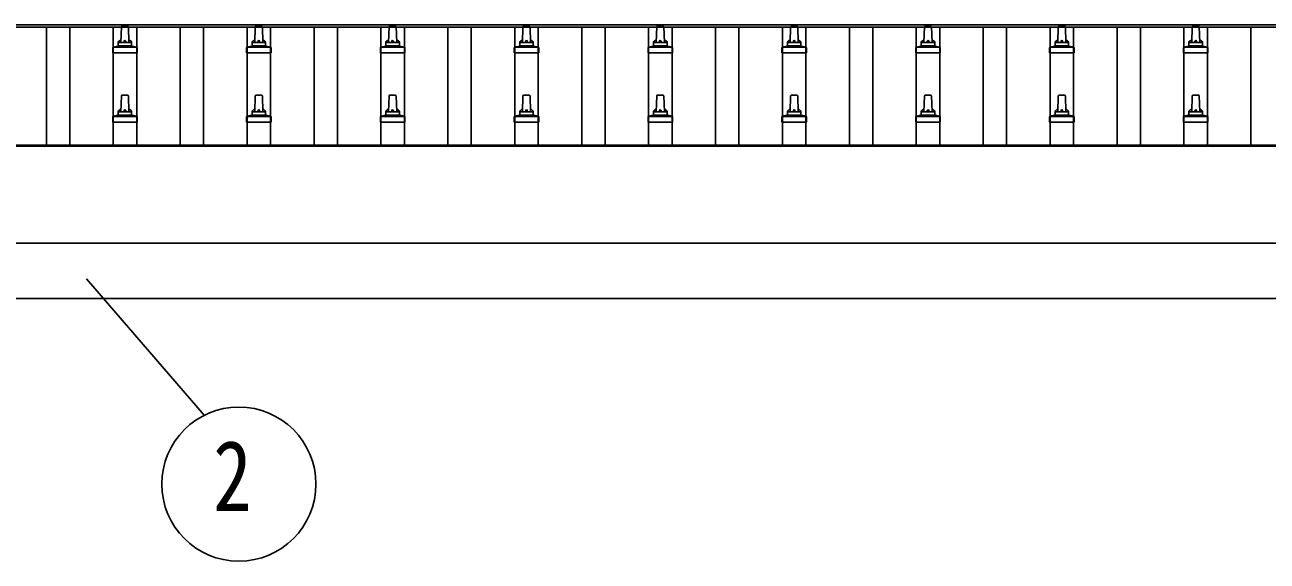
# Model space of a CAD drawing. Units: millimetres, scale not verified. Extents: x -16820 to 16820, y -11880 to 11880.
# Drawn here: x -12851 to -10995, y -97 to 704 of the extents above; entities that cross this region are included whole.
import ezdxf
from ezdxf.enums import TextEntityAlignment as Align

# ---------------------------------------------------------------- set-up
doc = ezdxf.new("R2010")
doc.units = ezdxf.units.MM
doc.header["$LTSCALE"] = 50
for name, color, linetype in [('0-5_YKK_13', 4, 'Continuous'), ('0-6_YKK_A1', 4, 'Continuous'), ('0-7_YKK_D', 6, 'Continuous')]:
    doc.layers.add(name, color=color, linetype=linetype)
doc.styles.add('ＭＳ ゴシック', font='')
doc.styles.get('ＭＳ ゴシック').set_extended_font_data('MS Gothic')

msp = doc.modelspace()

# ---------------------------------------------------------------- linework, layer by layer
at = {"layer": '0-5_YKK_13'}
for p, q in [((-12707.4, 677.86), (-12706.68, 701.39)), ((-12705.68, 702.36), (-12697.13, 702.36)), ((-12696.13, 701.39), (-12695.4, 677.86)), ((-12507.4, 677.86), (-12506.68, 701.39)), ((-12505.68, 702.36), (-12497.13, 702.36)), ((-12496.13, 701.39), (-12495.4, 677.86)), ((-12307.4, 677.86), (-12306.68, 701.39)), ((-12305.68, 702.36), (-12297.13, 702.36)), ((-12296.13, 701.39), (-12295.4, 677.86)), ((-12107.4, 677.86), (-12106.68, 701.39)), ((-12105.68, 702.36), (-12097.13, 702.36)), ((-12096.13, 701.39), (-12095.4, 677.86)), ((-11907.4, 677.86), (-11906.68, 701.39)), ((-11905.68, 702.36), (-11897.13, 702.36)), ((-11896.13, 701.39), (-11895.4, 677.86)), ((-11707.4, 677.86), (-11706.68, 701.39)), ((-11705.68, 702.36), (-11697.13, 702.36)), ((-11696.13, 701.39), (-11695.4, 677.86)), ((-11507.4, 677.86), (-11506.68, 701.39)), ((-11505.68, 702.36), (-11497.13, 702.36)), ((-11496.13, 701.39), (-11495.4, 677.86)), ((-11307.4, 677.86), (-11306.68, 701.39)), ((-11305.68, 702.36), (-11297.13, 702.36)), ((-11296.13, 701.39), (-11295.4, 677.86)), ((-11107.4, 677.86), (-11106.68, 701.39)), ((-11105.68, 702.36), (-11097.13, 702.36)), ((-11096.13, 701.39), (-11095.4, 677.86)), ((-12719.65, 662.36), (-12719.65, 670.08)), ((-12719.27, 670.86), (-12683.54, 670.86)), ((-12718.89, 671.05), (-12712.17, 672.68)), ((-12711.79, 672.86), (-12691.02, 672.86)), ((-12711.4, 673.65), (-12711.4, 677.86)), ((-12710.4, 677.86), (-12692.4, 677.86)), ((-12691.4, 673.65), (-12691.4, 677.86)), ((-12683.92, 671.05), (-12690.64, 672.68)), ((-12683.15, 662.36), (-12683.15, 670.08)), ((-12519.65, 662.36), (-12519.65, 670.08)), ((-12519.27, 670.86), (-12483.54, 670.86)), ((-12518.89, 671.05), (-12512.17, 672.68)), ((-12511.79, 672.86), (-12491.02, 672.86)), ((-12511.4, 673.65), (-12511.4, 677.86)), ((-12510.4, 677.86), (-12492.4, 677.86)), ((-12491.4, 673.65), (-12491.4, 677.86)), ((-12483.92, 671.05), (-12490.64, 672.68)), ((-12483.15, 662.36), (-12483.15, 670.08)), ((-12319.65, 662.36), (-12319.65, 670.08)), ((-12319.27, 670.86), (-12283.54, 670.86)), ((-12318.89, 671.05), (-12312.17, 672.68)), ((-12311.79, 672.86), (-12291.02, 672.86)), ((-12311.4, 673.65), (-12311.4, 677.86)), ((-12310.4, 677.86), (-12292.4, 677.86)), ((-12291.4, 673.65), (-12291.4, 677.86)), ((-12283.92, 671.05), (-12290.64, 672.68)), ((-12283.15, 662.36), (-12283.15, 670.08)), ((-12119.65, 662.36), (-12119.65, 670.08)), ((-12119.27, 670.86), (-12083.54, 670.86)), ((-12118.89, 671.05), (-12112.17, 672.68)), ((-12111.79, 672.86), (-12091.02, 672.86)), ((-12111.4, 673.65), (-12111.4, 677.86)), ((-12110.4, 677.86), (-12092.4, 677.86)), ((-12091.4, 673.65), (-12091.4, 677.86)), ((-12083.92, 671.05), (-12090.64, 672.68)), ((-12083.15, 662.36), (-12083.15, 670.08)), ((-11919.65, 662.36), (-11919.65, 670.08)), ((-11919.27, 670.86), (-11883.54, 670.86)), ((-11918.89, 671.05), (-11912.17, 672.68)), ((-11911.79, 672.86), (-11891.02, 672.86)), ((-11911.4, 673.65), (-11911.4, 677.86)), ((-11910.4, 677.86), (-11892.4, 677.86)), ((-11891.4, 673.65), (-11891.4, 677.86)), ((-11883.92, 671.05), (-11890.64, 672.68)), ((-11883.15, 662.36), (-11883.15, 670.08)), ((-11719.65, 662.36), (-11719.65, 670.08)), ((-11719.27, 670.86), (-11683.54, 670.86)), ((-11718.89, 671.05), (-11712.17, 672.68)), ((-11711.79, 672.86), (-11691.02, 672.86)), ((-11711.4, 673.65), (-11711.4, 677.86)), ((-11710.4, 677.86), (-11692.4, 677.86)), ((-11691.4, 673.65), (-11691.4, 677.86)), ((-11683.92, 671.05), (-11690.64, 672.68)), ((-11683.15, 662.36), (-11683.15, 670.08)), ((-11519.65, 662.36), (-11519.65, 670.08)), ((-11519.27, 670.86), (-11483.54, 670.86)), ((-11518.89, 671.05), (-11512.17, 672.68)), ((-11511.79, 672.86), (-11491.02, 672.86)), ((-11511.4, 673.65), (-11511.4, 677.86)), ((-11510.4, 677.86), (-11492.4, 677.86)), ((-11491.4, 673.65), (-11491.4, 677.86)), ((-11483.92, 671.05), (-11490.64, 672.68)), ((-11483.15, 662.36), (-11483.15, 670.08)), ((-11319.65, 662.36), (-11319.65, 670.08)), ((-11319.27, 670.86), (-11283.54, 670.86)), ((-11318.89, 671.05), (-11312.17, 672.68)), ((-11311.79, 672.86), (-11291.02, 672.86)), ((-11311.4, 673.65), (-11311.4, 677.86)), ((-11310.4, 677.86), (-11292.4, 677.86)), ((-11291.4, 673.65), (-11291.4, 677.86)), ((-11283.92, 671.05), (-11290.64, 672.68)), ((-11283.15, 662.36), (-11283.15, 670.08)), ((-11119.65, 662.36), (-11119.65, 670.08)), ((-11119.27, 670.86), (-11083.54, 670.86)), ((-11118.89, 671.05), (-11112.17, 672.68)), ((-11111.79, 672.86), (-11091.02, 672.86)), ((-11111.4, 673.65), (-11111.4, 677.86)), ((-11110.4, 677.86), (-11092.4, 677.86)), ((-11091.4, 673.65), (-11091.4, 677.86)), ((-11083.92, 671.05), (-11090.64, 672.68)), ((-11083.15, 662.36), (-11083.15, 670.08)), ((-12683.15, 662.36), (-12719.65, 662.36)), ((-12483.15, 662.36), (-12519.65, 662.36)), ((-12283.15, 662.36), (-12319.65, 662.36)), ((-12083.15, 662.36), (-12119.65, 662.36)), ((-11883.15, 662.36), (-11919.65, 662.36)), ((-11683.15, 662.36), (-11719.65, 662.36)), ((-11483.15, 662.36), (-11519.65, 662.36)), ((-11283.15, 662.36), (-11319.65, 662.36)), ((-11083.15, 662.36), (-11119.65, 662.36)), ((-12707.4, 574.53), (-12706.68, 598.05)), ((-12705.68, 599.03), (-12697.13, 599.03)), ((-12696.13, 598.05), (-12695.4, 574.53)), ((-12507.4, 574.53), (-12506.68, 598.05)), ((-12505.68, 599.03), (-12497.13, 599.03)), ((-12496.13, 598.05), (-12495.4, 574.53)), ((-12307.4, 574.53), (-12306.68, 598.05)), ((-12305.68, 599.03), (-12297.13, 599.03)), ((-12296.13, 598.05), (-12295.4, 574.53)), ((-12107.4, 574.53), (-12106.68, 598.05)), ((-12105.68, 599.03), (-12097.13, 599.03)), ((-12096.13, 598.05), (-12095.4, 574.53)), ((-11907.4, 574.53), (-11906.68, 598.05)), ((-11905.68, 599.03), (-11897.13, 599.03)), ((-11896.13, 598.05), (-11895.4, 574.53)), ((-11707.4, 574.53), (-11706.68, 598.05)), ((-11705.68, 599.03), (-11697.13, 599.03)), ((-11696.13, 598.05), (-11695.4, 574.53)), ((-11507.4, 574.53), (-11506.68, 598.05)), ((-11505.68, 599.03), (-11497.13, 599.03)), ((-11496.13, 598.05), (-11495.4, 574.53)), ((-11307.4, 574.53), (-11306.68, 598.05)), ((-11305.68, 599.03), (-11297.13, 599.03)), ((-11296.13, 598.05), (-11295.4, 574.53)), ((-11107.4, 574.53), (-11106.68, 598.05)), ((-11105.68, 599.03), (-11097.13, 599.03)), ((-11096.13, 598.05), (-11095.4, 574.53)), ((-12719.65, 559.03), (-12719.65, 566.74)), ((-12683.15, 559.03), (-12719.65, 559.03)), ((-12719.27, 567.53), (-12683.54, 567.53)), ((-12718.89, 567.72), (-12712.17, 569.34)), ((-12711.79, 569.53), (-12691.02, 569.53)), ((-12711.4, 570.32), (-12711.4, 574.53)), ((-12710.4, 574.53), (-12692.4, 574.53)), ((-12691.4, 570.32), (-12691.4, 574.53)), ((-12683.92, 567.72), (-12690.64, 569.34)), ((-12683.15, 559.03), (-12683.15, 566.74)), ((-12519.65, 559.03), (-12519.65, 566.74)), ((-12483.15, 559.03), (-12519.65, 559.03)), ((-12519.27, 567.53), (-12483.54, 567.53)), ((-12518.89, 567.72), (-12512.17, 569.34)), ((-12511.79, 569.53), (-12491.02, 569.53)), ((-12511.4, 570.32), (-12511.4, 574.53)), ((-12510.4, 574.53), (-12492.4, 574.53)), ((-12491.4, 570.32), (-12491.4, 574.53)), ((-12483.92, 567.72), (-12490.64, 569.34)), ((-12483.15, 559.03), (-12483.15, 566.74)), ((-12319.65, 559.03), (-12319.65, 566.74)), ((-12283.15, 559.03), (-12319.65, 559.03)), ((-12319.27, 567.53), (-12283.54, 567.53)), ((-12318.89, 567.72), (-12312.17, 569.34)), ((-12311.79, 569.53), (-12291.02, 569.53)), ((-12311.4, 570.32), (-12311.4, 574.53)), ((-12310.4, 574.53), (-12292.4, 574.53)), ((-12291.4, 570.32), (-12291.4, 574.53)), ((-12283.92, 567.72), (-12290.64, 569.34)), ((-12283.15, 559.03), (-12283.15, 566.74)), ((-12119.65, 559.03), (-12119.65, 566.74)), ((-12083.15, 559.03), (-12119.65, 559.03)), ((-12119.27, 567.53), (-12083.54, 567.53)), ((-12118.89, 567.72), (-12112.17, 569.34)), ((-12111.79, 569.53), (-12091.02, 569.53)), ((-12111.4, 570.32), (-12111.4, 574.53)), ((-12110.4, 574.53), (-12092.4, 574.53)), ((-12091.4, 570.32), (-12091.4, 574.53)), ((-12083.92, 567.72), (-12090.64, 569.34)), ((-12083.15, 559.03), (-12083.15, 566.74)), ((-11919.65, 559.03), (-11919.65, 566.74)), ((-11883.15, 559.03), (-11919.65, 559.03)), ((-11919.27, 567.53), (-11883.54, 567.53)), ((-11918.89, 567.72), (-11912.17, 569.34)), ((-11911.79, 569.53), (-11891.02, 569.53)), ((-11911.4, 570.32), (-11911.4, 574.53)), ((-11910.4, 574.53), (-11892.4, 574.53)), ((-11891.4, 570.32), (-11891.4, 574.53)), ((-11883.92, 567.72), (-11890.64, 569.34)), ((-11883.15, 559.03), (-11883.15, 566.74)), ((-11719.65, 559.03), (-11719.65, 566.74)), ((-11683.15, 559.03), (-11719.65, 559.03)), ((-11719.27, 567.53), (-11683.54, 567.53)), ((-11718.89, 567.72), (-11712.17, 569.34)), ((-11711.79, 569.53), (-11691.02, 569.53)), ((-11711.4, 570.32), (-11711.4, 574.53)), ((-11710.4, 574.53), (-11692.4, 574.53)), ((-11691.4, 570.32), (-11691.4, 574.53)), ((-11683.92, 567.72), (-11690.64, 569.34)), ((-11683.15, 559.03), (-11683.15, 566.74)), ((-11519.65, 559.03), (-11519.65, 566.74)), ((-11483.15, 559.03), (-11519.65, 559.03)), ((-11519.27, 567.53), (-11483.54, 567.53)), ((-11518.89, 567.72), (-11512.17, 569.34)), ((-11511.79, 569.53), (-11491.02, 569.53)), ((-11511.4, 570.32), (-11511.4, 574.53)), ((-11510.4, 574.53), (-11492.4, 574.53)), ((-11491.4, 570.32), (-11491.4, 574.53)), ((-11483.92, 567.72), (-11490.64, 569.34)), ((-11483.15, 559.03), (-11483.15, 566.74)), ((-11319.65, 559.03), (-11319.65, 566.74)), ((-11283.15, 559.03), (-11319.65, 559.03)), ((-11319.27, 567.53), (-11283.54, 567.53)), ((-11318.89, 567.72), (-11312.17, 569.34)), ((-11311.79, 569.53), (-11291.02, 569.53)), ((-11311.4, 570.32), (-11311.4, 574.53)), ((-11310.4, 574.53), (-11292.4, 574.53)), ((-11291.4, 570.32), (-11291.4, 574.53)), ((-11283.92, 567.72), (-11290.64, 569.34)), ((-11283.15, 559.03), (-11283.15, 566.74)), ((-11119.65, 559.03), (-11119.65, 566.74)), ((-11083.15, 559.03), (-11119.65, 559.03)), ((-11119.27, 567.53), (-11083.54, 567.53)), ((-11118.89, 567.72), (-11112.17, 569.34)), ((-11111.79, 569.53), (-11091.02, 569.53)), ((-11111.4, 570.32), (-11111.4, 574.53)), ((-11110.4, 574.53), (-11092.4, 574.53)), ((-11091.4, 570.32), (-11091.4, 574.53)), ((-11083.92, 567.72), (-11090.64, 569.34)), ((-11083.15, 559.03), (-11083.15, 566.74))]:
    msp.add_line(p, q, dxfattribs=at)
for centre, radius, start, end in [((-12705.68, 701.36), 1, 90, 178.60509), ((-12697.13, 701.36), 1, 1.39491, 90), ((-12505.68, 701.36), 1, 90, 178.60509), ((-12497.13, 701.36), 1, 1.39491, 90), ((-12305.68, 701.36), 1, 90, 178.60509), ((-12297.13, 701.36), 1, 1.39491, 90), ((-12105.68, 701.36), 1, 90, 178.60509), ((-12097.13, 701.36), 1, 1.39491, 90), ((-11905.68, 701.36), 1, 90, 178.60509), ((-11897.13, 701.36), 1, 1.39491, 90), ((-11705.68, 701.36), 1, 90, 178.60509), ((-11697.13, 701.36), 1, 1.39491, 90), ((-11505.68, 701.36), 1, 90, 178.60509), ((-11497.13, 701.36), 1, 1.39491, 90), ((-11305.68, 701.36), 1, 90, 178.60509), ((-11297.13, 701.36), 1, 1.39491, 90), ((-11105.68, 701.36), 1, 90, 178.60509), ((-11097.13, 701.36), 1, 1.39491, 90), ((-12718.65, 670.08), 1, 103.62699, 180), ((-12712.4, 673.65), 1, 283.62699, 0), ((-12707.32, 677.23), 4.13, 90, 171.17633), ((-12710.4, 676.86), 1, 90, 180), ((-12698.07, 677.86), 4.83, 133.60282, 180), ((-12704.74, 677.86), 4.83, 0, 46.39718), ((-12695.49, 677.23), 4.13, 8.82367, 90), ((-12692.4, 676.86), 1, 0, 90), ((-12690.4, 673.65), 1, 180, 256.37301), ((-12684.15, 670.08), 1, 0, 76.37301), ((-12518.65, 670.08), 1, 103.62699, 180), ((-12512.4, 673.65), 1, 283.62699, 0), ((-12507.32, 677.23), 4.13, 90, 171.17633), ((-12510.4, 676.86), 1, 90, 180), ((-12498.07, 677.86), 4.83, 133.60282, 180), ((-12504.74, 677.86), 4.83, 0, 46.39718), ((-12495.49, 677.23), 4.13, 8.82367, 90), ((-12492.4, 676.86), 1, 0, 90), ((-12490.4, 673.65), 1, 180, 256.37301), ((-12484.15, 670.08), 1, 0, 76.37301), ((-12318.65, 670.08), 1, 103.62699, 180), ((-12312.4, 673.65), 1, 283.62699, 0), ((-12307.32, 677.23), 4.13, 90, 171.17633), ((-12310.4, 676.86), 1, 90, 180), ((-12298.07, 677.86), 4.83, 133.60282, 180), ((-12304.74, 677.86), 4.83, 0, 46.39718), ((-12295.49, 677.23), 4.13, 8.82367, 90), ((-12292.4, 676.86), 1, 0, 90), ((-12290.4, 673.65), 1, 180, 256.37301), ((-12284.15, 670.08), 1, 0, 76.37301), ((-12118.65, 670.08), 1, 103.62699, 180), ((-12112.4, 673.65), 1, 283.62699, 0), ((-12107.32, 677.23), 4.13, 90, 171.17633), ((-12110.4, 676.86), 1, 90, 180), ((-12098.07, 677.86), 4.83, 133.60282, 180), ((-12104.74, 677.86), 4.83, 0, 46.39718), ((-12095.49, 677.23), 4.13, 8.82367, 90), ((-12092.4, 676.86), 1, 0, 90), ((-12090.4, 673.65), 1, 180, 256.37301), ((-12084.15, 670.08), 1, 0, 76.37301), ((-11918.65, 670.08), 1, 103.62699, 180), ((-11912.4, 673.65), 1, 283.62699, 0), ((-11907.32, 677.23), 4.13, 90, 171.17633), ((-11910.4, 676.86), 1, 90, 180), ((-11898.07, 677.86), 4.83, 133.60282, 180), ((-11904.74, 677.86), 4.83, 0, 46.39718), ((-11895.49, 677.23), 4.13, 8.82367, 90), ((-11892.4, 676.86), 1, 0, 90), ((-11890.4, 673.65), 1, 180, 256.37301), ((-11884.15, 670.08), 1, 0, 76.37301), ((-11718.65, 670.08), 1, 103.62699, 180), ((-11712.4, 673.65), 1, 283.62699, 0), ((-11707.32, 677.23), 4.13, 90, 171.17633), ((-11710.4, 676.86), 1, 90, 180), ((-11698.07, 677.86), 4.83, 133.60282, 180), ((-11704.74, 677.86), 4.83, 0, 46.39718), ((-11695.49, 677.23), 4.13, 8.82367, 90), ((-11692.4, 676.86), 1, 0, 90), ((-11690.4, 673.65), 1, 180, 256.37301), ((-11684.15, 670.08), 1, 0, 76.37301), ((-11518.65, 670.08), 1, 103.62699, 180), ((-11512.4, 673.65), 1, 283.62699, 0), ((-11507.32, 677.23), 4.13, 90, 171.17633), ((-11510.4, 676.86), 1, 90, 180), ((-11498.07, 677.86), 4.83, 133.60282, 180), ((-11504.74, 677.86), 4.83, 0, 46.39718), ((-11495.49, 677.23), 4.13, 8.82367, 90), ((-11492.4, 676.86), 1, 0, 90), ((-11490.4, 673.65), 1, 180, 256.37301), ((-11484.15, 670.08), 1, 0, 76.37301), ((-11318.65, 670.08), 1, 103.62699, 180), ((-11312.4, 673.65), 1, 283.62699, 0), ((-11307.32, 677.23), 4.13, 90, 171.17633), ((-11310.4, 676.86), 1, 90, 180), ((-11298.07, 677.86), 4.83, 133.60282, 180), ((-11304.74, 677.86), 4.83, 0, 46.39718), ((-11295.49, 677.23), 4.13, 8.82367, 90), ((-11292.4, 676.86), 1, 0, 90), ((-11290.4, 673.65), 1, 180, 256.37301), ((-11284.15, 670.08), 1, 0, 76.37301), ((-11118.65, 670.08), 1, 103.62699, 180), ((-11112.4, 673.65), 1, 283.62699, 0), ((-11107.32, 677.23), 4.13, 90, 171.17633), ((-11110.4, 676.86), 1, 90, 180), ((-11098.07, 677.86), 4.83, 133.60282, 180), ((-11104.74, 677.86), 4.83, 0, 46.39718), ((-11095.49, 677.23), 4.13, 8.82367, 90), ((-11092.4, 676.86), 1, 0, 90), ((-11090.4, 673.65), 1, 180, 256.37301), ((-11084.15, 670.08), 1, 0, 76.37301), ((-12705.68, 598.03), 1, 90, 178.60509), ((-12697.13, 598.03), 1, 1.39491, 90), ((-12505.68, 598.03), 1, 90, 178.60509), ((-12497.13, 598.03), 1, 1.39491, 90), ((-12305.68, 598.03), 1, 90, 178.60509), ((-12297.13, 598.03), 1, 1.39491, 90), ((-12105.68, 598.03), 1, 90, 178.60509), ((-12097.13, 598.03), 1, 1.39491, 90), ((-11905.68, 598.03), 1, 90, 178.60509), ((-11897.13, 598.03), 1, 1.39491, 90), ((-11705.68, 598.03), 1, 90, 178.60509), ((-11697.13, 598.03), 1, 1.39491, 90), ((-11505.68, 598.03), 1, 90, 178.60509), ((-11497.13, 598.03), 1, 1.39491, 90), ((-11305.68, 598.03), 1, 90, 178.60509), ((-11297.13, 598.03), 1, 1.39491, 90), ((-11105.68, 598.03), 1, 90, 178.60509), ((-11097.13, 598.03), 1, 1.39491, 90), ((-12707.32, 573.9), 4.13, 90, 171.17633), ((-12698.07, 574.53), 4.83, 133.60282, 180), ((-12704.74, 574.53), 4.83, 0, 46.39718), ((-12695.49, 573.9), 4.13, 8.82367, 90), ((-12507.32, 573.9), 4.13, 90, 171.17633), ((-12498.07, 574.53), 4.83, 133.60282, 180), ((-12504.74, 574.53), 4.83, 0, 46.39718), ((-12495.49, 573.9), 4.13, 8.82367, 90), ((-12307.32, 573.9), 4.13, 90, 171.17633), ((-12298.07, 574.53), 4.83, 133.60282, 180), ((-12304.74, 574.53), 4.83, 0, 46.39718), ((-12295.49, 573.9), 4.13, 8.82367, 90), ((-12107.32, 573.9), 4.13, 90, 171.17633), ((-12098.07, 574.53), 4.83, 133.60282, 180), ((-12104.74, 574.53), 4.83, 0, 46.39718), ((-12095.49, 573.9), 4.13, 8.82367, 90), ((-11907.32, 573.9), 4.13, 90, 171.17633), ((-11898.07, 574.53), 4.83, 133.60282, 180), ((-11904.74, 574.53), 4.83, 0, 46.39718), ((-11895.49, 573.9), 4.13, 8.82367, 90), ((-11707.32, 573.9), 4.13, 90, 171.17633), ((-11698.07, 574.53), 4.83, 133.60282, 180), ((-11704.74, 574.53), 4.83, 0, 46.39718), ((-11695.49, 573.9), 4.13, 8.82367, 90), ((-11507.32, 573.9), 4.13, 90, 171.17633), ((-11498.07, 574.53), 4.83, 133.60282, 180), ((-11504.74, 574.53), 4.83, 0, 46.39718), ((-11495.49, 573.9), 4.13, 8.82367, 90), ((-11307.32, 573.9), 4.13, 90, 171.17633), ((-11298.07, 574.53), 4.83, 133.60282, 180), ((-11304.74, 574.53), 4.83, 0, 46.39718), ((-11295.49, 573.9), 4.13, 8.82367, 90), ((-11107.32, 573.9), 4.13, 90, 171.17633), ((-11098.07, 574.53), 4.83, 133.60282, 180), ((-11104.74, 574.53), 4.83, 0, 46.39718), ((-11095.49, 573.9), 4.13, 8.82367, 90), ((-12718.65, 566.74), 1, 103.62699, 180), ((-12712.4, 570.32), 1, 283.62699, 0), ((-12710.4, 573.53), 1, 90, 180), ((-12692.4, 573.53), 1, 0, 90), ((-12690.4, 570.32), 1, 180, 256.37301), ((-12684.15, 566.74), 1, 0, 76.37301), ((-12518.65, 566.74), 1, 103.62699, 180), ((-12512.4, 570.32), 1, 283.62699, 0), ((-12510.4, 573.53), 1, 90, 180), ((-12492.4, 573.53), 1, 0, 90), ((-12490.4, 570.32), 1, 180, 256.37301), ((-12484.15, 566.74), 1, 0, 76.37301), ((-12318.65, 566.74), 1, 103.62699, 180), ((-12312.4, 570.32), 1, 283.62699, 0), ((-12310.4, 573.53), 1, 90, 180), ((-12292.4, 573.53), 1, 0, 90), ((-12290.4, 570.32), 1, 180, 256.37301), ((-12284.15, 566.74), 1, 0, 76.37301), ((-12118.65, 566.74), 1, 103.62699, 180), ((-12112.4, 570.32), 1, 283.62699, 0), ((-12110.4, 573.53), 1, 90, 180), ((-12092.4, 573.53), 1, 0, 90), ((-12090.4, 570.32), 1, 180, 256.37301), ((-12084.15, 566.74), 1, 0, 76.37301), ((-11918.65, 566.74), 1, 103.62699, 180), ((-11912.4, 570.32), 1, 283.62699, 0), ((-11910.4, 573.53), 1, 90, 180), ((-11892.4, 573.53), 1, 0, 90), ((-11890.4, 570.32), 1, 180, 256.37301), ((-11884.15, 566.74), 1, 0, 76.37301), ((-11718.65, 566.74), 1, 103.62699, 180), ((-11712.4, 570.32), 1, 283.62699, 0), ((-11710.4, 573.53), 1, 90, 180), ((-11692.4, 573.53), 1, 0, 90), ((-11690.4, 570.32), 1, 180, 256.37301), ((-11684.15, 566.74), 1, 0, 76.37301), ((-11518.65, 566.74), 1, 103.62699, 180), ((-11512.4, 570.32), 1, 283.62699, 0), ((-11510.4, 573.53), 1, 90, 180), ((-11492.4, 573.53), 1, 0, 90), ((-11490.4, 570.32), 1, 180, 256.37301), ((-11484.15, 566.74), 1, 0, 76.37301), ((-11318.65, 566.74), 1, 103.62699, 180), ((-11312.4, 570.32), 1, 283.62699, 0), ((-11310.4, 573.53), 1, 90, 180), ((-11292.4, 573.53), 1, 0, 90), ((-11290.4, 570.32), 1, 180, 256.37301), ((-11284.15, 566.74), 1, 0, 76.37301), ((-11118.65, 566.74), 1, 103.62699, 180), ((-11112.4, 570.32), 1, 283.62699, 0), ((-11110.4, 573.53), 1, 90, 180), ((-11092.4, 573.53), 1, 0, 90), ((-11090.4, 570.32), 1, 180, 256.37301), ((-11084.15, 566.74), 1, 0, 76.37301)]:
    msp.add_arc(centre, radius, start, end, dxfattribs=at)
at = {"layer": '0-6_YKK_A1'}
for p, q in [((-14124.4, 704.38), (-8678.4, 704.38)), ((-14124.4, 700.79), (-8678.4, 700.79)), ((-12818.9, 524.34), (-12818.9, 700.79)), ((-12783.9, 524.34), (-12783.9, 700.79)), ((-12718.9, 524.34), (-12718.9, 700.79)), ((-12683.9, 524.34), (-12683.9, 700.79)), ((-12618.9, 524.34), (-12618.9, 700.79)), ((-12583.9, 524.34), (-12583.9, 700.79)), ((-12518.9, 524.34), (-12518.9, 700.79)), ((-12483.9, 524.34), (-12483.9, 700.79)), ((-12418.9, 524.34), (-12418.9, 700.79)), ((-12383.9, 524.34), (-12383.9, 700.79)), ((-12318.9, 524.34), (-12318.9, 700.79)), ((-12283.9, 524.34), (-12283.9, 700.79)), ((-12218.9, 524.34), (-12218.9, 700.79)), ((-12183.9, 524.34), (-12183.9, 700.79)), ((-12118.9, 524.34), (-12118.9, 700.79)), ((-12083.9, 524.34), (-12083.9, 700.79)), ((-12018.9, 524.34), (-12018.9, 700.79)), ((-11983.9, 524.34), (-11983.9, 700.79)), ((-11918.9, 524.34), (-11918.9, 700.79)), ((-11883.9, 524.34), (-11883.9, 700.79)), ((-11818.9, 524.34), (-11818.9, 700.79)), ((-11783.9, 524.34), (-11783.9, 700.79)), ((-11718.9, 524.34), (-11718.9, 700.79)), ((-11683.9, 524.34), (-11683.9, 700.79)), ((-11618.9, 524.34), (-11618.9, 700.79)), ((-11583.9, 524.34), (-11583.9, 700.79)), ((-11518.9, 524.34), (-11518.9, 700.79)), ((-11483.9, 524.34), (-11483.9, 700.79)), ((-11418.9, 524.34), (-11418.9, 700.79)), ((-11383.9, 524.34), (-11383.9, 700.79)), ((-11318.9, 524.34), (-11318.9, 700.79)), ((-11283.9, 524.34), (-11283.9, 700.79)), ((-11218.9, 524.34), (-11218.9, 700.79)), ((-11183.9, 524.34), (-11183.9, 700.79)), ((-11118.9, 524.34), (-11118.9, 700.79)), ((-11083.9, 524.34), (-11083.9, 700.79)), ((-11018.9, 524.34), (-11018.9, 700.79)), ((-14124.4, 524.34), (-8678.4, 524.34)), ((-14119.71, 522.78), (-8683.1, 522.78)), ((-8683.1, 377.91), (-14119.71, 377.91)), ((-14101.4, 295.27), (-8805.4, 295.27))]:
    msp.add_line(p, q, dxfattribs=at)
at = {"layer": '0-7_YKK_D'}
msp.add_line((-12758.8, 324.69), (-12582.99, 120.64), dxfattribs=at)
msp.add_circle((-12531.19, 17.74), 115.2, dxfattribs=at)

# ---------------------------------------------------------------- texts
at = {"layer": '0-7_YKK_D', "style": 'ＭＳ ゴシック', "width": 0.8}
msp.add_text('2', height=105.6, dxfattribs=at).set_placement((-12569.59, -54.26), align=Align.BOTTOM_LEFT)

doc.saveas('drawing.dxf')
